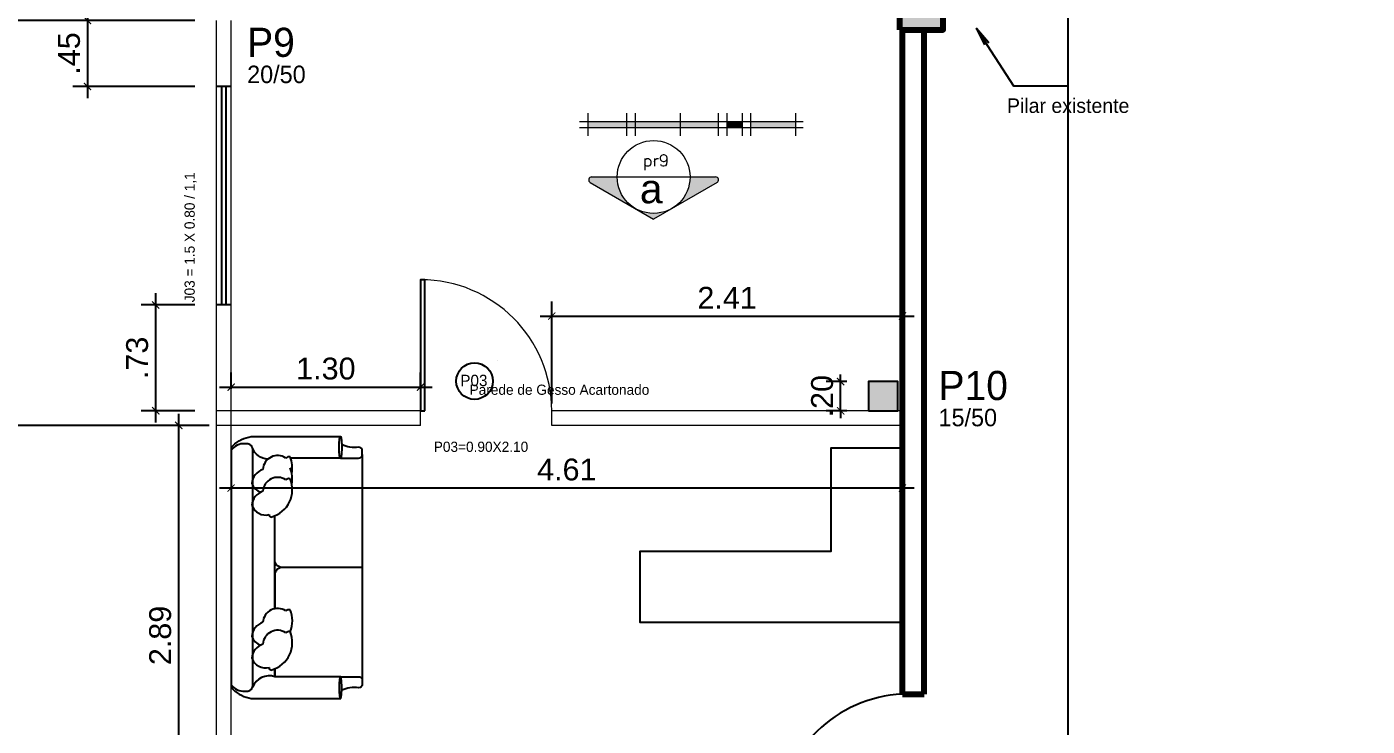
# Model space of a CAD drawing. Header units: metres. Extents: x -15851 to -15710, y 6781 to 6850.
# Drawn here: x -15821.76 to -15812.56, y 6822.64 to 6827.44 of the extents above; entities that cross this region are included whole.
import ezdxf
from ezdxf.enums import TextEntityAlignment as Align

# ---------------------------------------------------------------- set-up
doc = ezdxf.new("R2010")
doc.units = ezdxf.units.M
for name, color, linetype in [('1', 1, 'Continuous'), ('3', 3, 'Continuous'), ('Aguas Pluviais', 160, 'Continuous'), ('ARCO', 1, 'Continuous'), ('ESQUADRIAS', 2, 'Continuous'), ('Mobiliario', 221, 'Continuous'), ('pilares', 253, 'Continuous')]:
    doc.layers.add(name, color=color, linetype=linetype)
for name, color, linetype, lineweight in [('cota', 18, 'Continuous', 9), ('linha', 1, 'Continuous', 9), ('linha2', 2, 'Continuous', 20), ('Lógica', 252, 'Continuous', 9), ('parede', 8, 'Continuous', 80), ('Parede de Gesso', 160, 'Continuous', 9)]:
    doc.layers.add(name, color=color, linetype=linetype, lineweight=lineweight)
doc.styles.add('arial', font='arial.ttf')
doc.styles.add('romans', font='romans.shx')
doc.dimstyles.new('1-50', dxfattribs={"dimtxt": 0.15, "dimasz": 0.05, "dimexe": 0.1, "dimexo": 0.15, "dimgap": 0.05, "dimtad": 1, "dimzin": 4, "dimdsep": 46, "dimtxsty": 'arial', "dimblk": 'ARCHTICK', "dimcen": 0, "dimdle": 0.08, "dimclrd": 256, "dimclre": 256, "dimclrt": 256, "dimadec": 1, "dimazin": 0, "dimtfac": 1, "dimtix": 1, "dimtmove": 0, "dimatfit": 0, "dimldrblk": 'ARCHTICK', "dimfxl": 1, "dimtolj": 1, "dimarcsym": 0})

# ---------------------------------------------------------------- blocks, each defined once
blk = doc.blocks.new('_ArchTick')
at = {"color": 0, "linetype": 'ByBlock', "const_width": 0.15}
blk.add_lwpolyline([(-0.5, -0.5), (0.5, 0.5)], dxfattribs=at)
blk = doc.blocks.new('*D677')
at = {"layer": 'cota', "lineweight": -2, "transparency": 16777216}
for p, q in [((-15821.3392, 6827.5623), (-15821.3392, 6826.9488)), ((-15820.6037, 6827.4823), (-15821.4392, 6827.4823)), ((-15820.6037, 6827.0288), (-15821.4392, 6827.0288))]:
    blk.add_line(p, q, dxfattribs=at)
at = {"layer": 'Defpoints', "color": 0, "transparency": 16777216}
for p in [(-15820.4537, 6827.4823), (-15821.3392, 6827.0288), (-15820.4537, 6827.0288)]:
    blk.add_point(p, dxfattribs=at)
at = {"layer": 'cota', "lineweight": -2, "transparency": 16777216, "xscale": 0.05, "yscale": 0.05, "zscale": 0.05}
for p, rotation in [((-15821.3392, 6827.4823), 90), ((-15821.3392, 6827.0288), 270)]:
    blk.add_blockref('_ArchTick', p, dxfattribs=dict(at, rotation=rotation))
at = {"layer": 'cota', "transparency": 16777216, "insert": (-15821.4654, 6827.2556), "char_height": 0.15, "attachment_point": 5, "rotation": 90, "style": 'arial'}
blk.add_mtext('\\A1;.45', dxfattribs=at)
blk = doc.blocks.new('*D648')
at = {"layer": 'cota', "lineweight": -2, "transparency": 16777216}
for p, q in [((-15820.3537, 6824.9523), (-15820.3537, 6825.0646)), ((-15819.0537, 6824.9523), (-15819.0537, 6825.0646)), ((-15820.4337, 6824.9646), (-15818.9737, 6824.9646))]:
    blk.add_line(p, q, dxfattribs=at)
at = {"layer": 'Defpoints', "color": 0, "transparency": 16777216}
for p in [(-15819.0537, 6824.9646), (-15820.3537, 6824.8023), (-15819.0537, 6824.8023)]:
    blk.add_point(p, dxfattribs=at)
at = {"layer": 'cota', "lineweight": -2, "transparency": 16777216, "xscale": 0.05, "yscale": 0.05, "zscale": 0.05, "rotation": 180}
blk.add_blockref('_ArchTick', (-15820.3537, 6824.9646), dxfattribs=at)
at = {"layer": 'cota', "lineweight": -2, "transparency": 16777216, "xscale": 0.05, "yscale": 0.05, "zscale": 0.05}
blk.add_blockref('_ArchTick', (-15819.0537, 6824.9646), dxfattribs=at)
at = {"layer": 'cota', "transparency": 16777216, "insert": (-15819.7037, 6825.0912), "char_height": 0.15, "attachment_point": 5, "style": 'arial'}
blk.add_mtext('\\A1;1.30', dxfattribs=at)
blk = doc.blocks.new('*D650')
at = {"layer": 'cota', "lineweight": -2, "transparency": 16777216}
for p, q in [((-15816.1299, 6825.0023), (-15816.2716, 6825.0023)), ((-15816.1716, 6825.0023), (-15816.1716, 6825.0523)), ((-15816.1716, 6824.8023), (-15816.1716, 6825.0023)), ((-15816.1299, 6824.8023), (-15816.2716, 6824.8023)), ((-15816.1716, 6824.8023), (-15816.1716, 6824.7523))]:
    blk.add_line(p, q, dxfattribs=at)
at = {"layer": 'Defpoints', "color": 0, "transparency": 16777216}
for p in [(-15816.1716, 6825.0023), (-15815.9799, 6825.0023), (-15815.9799, 6824.8023)]:
    blk.add_point(p, dxfattribs=at)
at = {"layer": 'cota', "lineweight": -2, "transparency": 16777216, "xscale": 0.05, "yscale": 0.05, "zscale": 0.05}
for p, rotation in [((-15816.1716, 6825.0023), 270), ((-15816.1716, 6824.8023), 90)]:
    blk.add_blockref('_ArchTick', p, dxfattribs=dict(at, rotation=rotation))
at = {"layer": 'cota', "transparency": 16777216, "insert": (-15816.2982, 6824.9023), "char_height": 0.15, "attachment_point": 5, "rotation": 90, "style": 'arial'}
blk.add_mtext('\\A1;.20', dxfattribs=at)
blk = doc.blocks.new('*D651')
at = {"layer": 'cota', "lineweight": -2, "transparency": 16777216}
for p, q in [((-15820.3537, 6824.5523), (-15820.3537, 6824.1715)), ((-15815.7473, 6824.5523), (-15815.7473, 6824.1715)), ((-15815.6673, 6824.2715), (-15820.4337, 6824.2715))]:
    blk.add_line(p, q, dxfattribs=at)
at = {"layer": 'Defpoints', "color": 0, "transparency": 16777216}
for p in [(-15820.3537, 6824.7023), (-15815.7473, 6824.7023), (-15820.3537, 6824.2715)]:
    blk.add_point(p, dxfattribs=at)
at = {"layer": 'cota', "lineweight": -2, "transparency": 16777216, "xscale": 0.05, "yscale": 0.05, "zscale": 0.05, "rotation": 180}
blk.add_blockref('_ArchTick', (-15820.3537, 6824.2715), dxfattribs=at)
at = {"layer": 'cota', "lineweight": -2, "transparency": 16777216, "xscale": 0.05, "yscale": 0.05, "zscale": 0.05}
blk.add_blockref('_ArchTick', (-15815.7473, 6824.2715), dxfattribs=at)
at = {"layer": 'cota', "transparency": 16777216, "insert": (-15818.0505, 6824.3981), "char_height": 0.15, "attachment_point": 5, "style": 'arial'}
blk.add_mtext('\\A1;4.61', dxfattribs=at)
blk = doc.blocks.new('*D652')
at = {"layer": 'cota', "lineweight": -2, "transparency": 16777216}
for p, q in [((-15818.1537, 6824.8523), (-15818.1537, 6825.5528)), ((-15815.7473, 6824.8523), (-15815.7473, 6825.5528)), ((-15818.2337, 6825.4528), (-15815.6673, 6825.4528))]:
    blk.add_line(p, q, dxfattribs=at)
at = {"layer": 'Defpoints', "color": 0, "transparency": 16777216}
for p in [(-15815.7473, 6825.4528), (-15818.1537, 6824.7023), (-15815.7473, 6824.7023)]:
    blk.add_point(p, dxfattribs=at)
at = {"layer": 'cota', "lineweight": -2, "transparency": 16777216, "xscale": 0.05, "yscale": 0.05, "zscale": 0.05, "rotation": 180}
blk.add_blockref('_ArchTick', (-15818.1537, 6825.4528), dxfattribs=at)
at = {"layer": 'cota', "lineweight": -2, "transparency": 16777216, "xscale": 0.05, "yscale": 0.05, "zscale": 0.05}
blk.add_blockref('_ArchTick', (-15815.7473, 6825.4528), dxfattribs=at)
at = {"layer": 'cota', "transparency": 16777216, "insert": (-15816.9505, 6825.5781), "char_height": 0.15, "attachment_point": 5, "style": 'arial'}
blk.add_mtext('\\A1;2.41', dxfattribs=at)
blk = doc.blocks.new('*D653')
at = {"layer": 'cota', "lineweight": -2, "transparency": 16777216}
for p, q in [((-15820.5037, 6824.7023), (-15820.8134, 6824.7023)), ((-15820.7134, 6821.7373), (-15820.7134, 6824.7823)), ((-15820.5037, 6821.8173), (-15820.8134, 6821.8173))]:
    blk.add_line(p, q, dxfattribs=at)
at = {"layer": 'Defpoints', "color": 0, "transparency": 16777216}
for p in [(-15820.7134, 6824.7023), (-15820.3537, 6824.7023), (-15820.3537, 6821.8173)]:
    blk.add_point(p, dxfattribs=at)
at = {"layer": 'cota', "lineweight": -2, "transparency": 16777216, "xscale": 0.05, "yscale": 0.05, "zscale": 0.05}
for p, rotation in [((-15820.7134, 6824.7023), 90), ((-15820.7134, 6821.8173), 270)]:
    blk.add_blockref('_ArchTick', p, dxfattribs=dict(at, rotation=rotation))
at = {"layer": 'cota', "transparency": 16777216, "insert": (-15820.8399, 6823.2598), "char_height": 0.15, "attachment_point": 5, "rotation": 90, "style": 'arial'}
blk.add_mtext('\\A1;2.89', dxfattribs=at)
blk = doc.blocks.new('*D656')
at = {"layer": 'cota', "lineweight": -2, "transparency": 16777216}
for p, q in [((-15822.0404, 6824.6223), (-15822.0404, 6827.5623)), ((-15820.6037, 6827.4823), (-15822.1404, 6827.4823)), ((-15820.6037, 6824.7023), (-15822.1404, 6824.7023))]:
    blk.add_line(p, q, dxfattribs=at)
at = {"layer": 'Defpoints', "color": 0, "transparency": 16777216}
for p in [(-15822.0404, 6827.4823), (-15820.4537, 6827.4823), (-15820.4537, 6824.7023)]:
    blk.add_point(p, dxfattribs=at)
at = {"layer": 'cota', "lineweight": -2, "transparency": 16777216, "xscale": 0.05, "yscale": 0.05, "zscale": 0.05}
for p, rotation in [((-15822.0404, 6827.4823), 90), ((-15822.0404, 6824.7023), 270)]:
    blk.add_blockref('_ArchTick', p, dxfattribs=dict(at, rotation=rotation))
at = {"layer": 'cota', "transparency": 16777216, "insert": (-15822.167, 6826.0923), "char_height": 0.15, "attachment_point": 5, "rotation": 90, "style": 'arial'}
blk.add_mtext('\\A1;2.78', dxfattribs=at)
blk = doc.blocks.new('*D659')
at = {"layer": 'cota', "lineweight": -2, "transparency": 16777216}
for p, q in [((-15820.6037, 6825.5288), (-15820.9714, 6825.5288)), ((-15820.8714, 6824.7223), (-15820.8714, 6825.6088)), ((-15820.6037, 6824.8023), (-15820.9714, 6824.8023))]:
    blk.add_line(p, q, dxfattribs=at)
at = {"layer": 'Defpoints', "color": 0, "transparency": 16777216}
for p in [(-15820.8714, 6825.5288), (-15820.4537, 6825.5288), (-15820.4537, 6824.8023)]:
    blk.add_point(p, dxfattribs=at)
at = {"layer": 'cota', "lineweight": -2, "transparency": 16777216, "xscale": 0.05, "yscale": 0.05, "zscale": 0.05}
for p, rotation in [((-15820.8714, 6825.5288), 90), ((-15820.8714, 6824.8023), 270)]:
    blk.add_blockref('_ArchTick', p, dxfattribs=dict(at, rotation=rotation))
at = {"layer": 'cota', "transparency": 16777216, "insert": (-15820.9981, 6825.1656), "char_height": 0.15, "attachment_point": 5, "rotation": 90, "style": 'arial'}
blk.add_mtext('\\A1;.73', dxfattribs=at)
blk = doc.blocks.new('*D690')
at = {"layer": 'cota', "lineweight": -2, "transparency": 16777216}
for p, q in [((-15814.6107, 6821.7373), (-15814.6107, 6833.9773)), ((-15815.4673, 6833.8973), (-15814.5107, 6833.8973)), ((-15815.4473, 6821.8173), (-15814.5107, 6821.8173))]:
    blk.add_line(p, q, dxfattribs=at)
at = {"layer": 'Defpoints', "color": 0, "transparency": 16777216}
for p in [(-15815.6173, 6833.8973), (-15814.6107, 6833.8973), (-15815.5973, 6821.8173)]:
    blk.add_point(p, dxfattribs=at)
at = {"layer": 'cota', "lineweight": -2, "transparency": 16777216, "xscale": 0.05, "yscale": 0.05, "zscale": 0.05}
for p, rotation in [((-15814.6107, 6833.8973), 90), ((-15814.6107, 6821.8173), 270)]:
    blk.add_blockref('_ArchTick', p, dxfattribs=dict(at, rotation=rotation))
at = {"layer": 'cota', "transparency": 16777216, "insert": (-15814.7373, 6827.8573), "char_height": 0.15, "attachment_point": 5, "rotation": 90, "style": 'arial'}
blk.add_mtext('\\A1;12.08', dxfattribs=at)

msp = doc.modelspace()

# ---------------------------------------------------------------- hatches: boundary and pattern name
at = {"layer": 'linha'}
h = msp.add_hatch(color=256, dxfattribs=at)
h.paths.add_polyline_path([(-15817.0098, 6826.7485), (-15817.9036, 6826.7485), (-15817.9036, 6826.7878), (-15817.0098, 6826.7878)])
h.paths.add_polyline_path([(-15816.4779, 6826.7485), (-15816.7868, 6826.7485), (-15816.7868, 6826.7878), (-15816.4779, 6826.7878)])
msp.add_hatch(color=256, dxfattribs=at).paths.add_polyline_path([(-15816.8459, 6826.7485), (-15816.9507, 6826.7485), (-15816.9507, 6826.7878), (-15816.8459, 6826.7878)])
h = msp.add_hatch(color=256, dxfattribs=at)
h.paths.add_polyline_path([(-15817.8901, 6826.3703, -0.767327), (-15817.8801, 6826.4076), (-15817.7047, 6826.4076, 0.267949), (-15817.5797, 6826.1911)])
h.paths.add_polyline_path([(-15817.3297, 6826.1911), (-15817.4547, 6826.1189), (-15817.5797, 6826.1911, 0.131652), (-15817.4547, 6826.1576, 0.131652)])
h.paths.add_polyline_path([(-15817.0294, 6826.4076, -0.767327), (-15817.0194, 6826.3703), (-15817.3297, 6826.1911, 0.267949), (-15817.2047, 6826.4076)])
at = {"layer": 'pilares'}
h = msp.add_hatch(color=256, dxfattribs=at)
h.paths.add_polyline_path([(-15796.4973, 6818.7673), (-15796.7973, 6818.7673), (-15796.7973, 6818.5673), (-15796.4973, 6818.5673)])
h.paths.add_polyline_path([(-15801.1273, 6818.7673), (-15801.4273, 6818.7673), (-15801.4273, 6818.5673), (-15801.1273, 6818.5673)])
h.paths.add_polyline_path([(-15803.8173, 6818.7673), (-15804.1173, 6818.7673), (-15804.1173, 6818.5673), (-15803.8173, 6818.5673)])
h.paths.add_polyline_path([(-15805.9073, 6821.8173), (-15806.2073, 6821.8173), (-15806.2073, 6821.3173), (-15805.9073, 6821.3173)])
h.paths.add_polyline_path([(-15810.6873, 6821.8173), (-15810.9873, 6821.8173), (-15810.9873, 6821.3173), (-15810.6873, 6821.3173)])
h.paths.add_polyline_path([(-15815.4673, 6821.8173), (-15815.7673, 6821.8173), (-15815.7673, 6821.3173), (-15815.4673, 6821.3173)])
h.paths.add_polyline_path([(-15815.4673, 6827.9173), (-15815.7673, 6827.9173), (-15815.7673, 6827.4173), (-15815.4673, 6827.4173)])
h.paths.add_polyline_path([(-15810.6873, 6827.9173), (-15810.9873, 6827.9173), (-15810.9873, 6827.4173), (-15810.6873, 6827.4173)])
h.paths.add_polyline_path([(-15805.9073, 6827.9173), (-15806.2073, 6827.9173), (-15806.2073, 6827.4173), (-15805.9073, 6827.4173)])
h.paths.add_polyline_path([(-15801.1273, 6827.9173), (-15801.4273, 6827.9173), (-15801.4273, 6827.4173), (-15801.1273, 6827.4173)])
h.paths.add_polyline_path([(-15796.3473, 6827.9173), (-15796.6473, 6827.9173), (-15796.6473, 6827.4173), (-15796.3473, 6827.4173)])
h.paths.add_polyline_path([(-15796.3473, 6821.8173), (-15796.6473, 6821.8173), (-15796.6473, 6821.3173), (-15796.3473, 6821.3173)])
h.paths.add_polyline_path([(-15791.5673, 6821.8173), (-15791.8673, 6821.8173), (-15791.8673, 6821.3173), (-15791.5673, 6821.3173)])
h.paths.add_polyline_path([(-15791.5673, 6827.9173), (-15791.8673, 6827.9173), (-15791.8673, 6827.4173), (-15791.5673, 6827.4173)])
h.paths.add_polyline_path([(-15791.5673, 6834.1473), (-15791.8673, 6834.1473), (-15791.8673, 6833.6473), (-15791.5673, 6833.6473)])
h.paths.add_polyline_path([(-15796.3473, 6834.1473), (-15796.6473, 6834.1473), (-15796.6473, 6833.6473), (-15796.3473, 6833.6473)])
h.paths.add_polyline_path([(-15798.6773, 6832.1673), (-15798.9773, 6832.1673), (-15798.9773, 6831.9673), (-15798.6773, 6831.9673)])
h.paths.add_polyline_path([(-15801.2423, 6834.1473), (-15801.5423, 6834.1473), (-15801.5423, 6833.6473), (-15801.2423, 6833.6473)])
h.paths.add_polyline_path([(-15805.7123, 6834.1473), (-15806.0123, 6834.1473), (-15806.0123, 6833.6473), (-15805.7123, 6833.6473)])
h.paths.add_polyline_path([(-15803.5173, 6832.1673), (-15803.8173, 6832.1673), (-15803.8173, 6831.9673), (-15803.5173, 6831.9673)])
h.paths.add_polyline_path([(-15808.3573, 6832.1673), (-15808.6573, 6832.1673), (-15808.6573, 6831.9673), (-15808.3573, 6831.9673)])
h.paths.add_polyline_path([(-15810.6873, 6834.1473), (-15810.9873, 6834.1473), (-15810.9873, 6833.6473), (-15810.6873, 6833.6473)])
h.paths.add_polyline_path([(-15815.4673, 6834.1473), (-15815.7673, 6834.1473), (-15815.7673, 6833.6473), (-15815.4673, 6833.6473)])
h.paths.add_polyline_path([(-15810.3373, 6837.5973), (-15810.7373, 6837.5973), (-15810.7373, 6837.3973), (-15810.3373, 6837.3973)])
h.paths.add_polyline_path([(-15805.8573, 6837.5973), (-15806.2573, 6837.5973), (-15806.2573, 6837.3973), (-15805.8573, 6837.3973)])
h.paths.add_polyline_path([(-15801.0773, 6837.5973), (-15801.4773, 6837.5973), (-15801.4773, 6837.3973), (-15801.0773, 6837.3973)])
h.paths.add_polyline_path([(-15796.6073, 6837.5973), (-15797.0073, 6837.5973), (-15797.0073, 6837.3973), (-15796.6073, 6837.3973)])
h = msp.add_hatch(color=256, dxfattribs=at)
h.dxf.hatch_style = 1
h.paths.add_polyline_path([(-15815.9799, 6825.0023), (-15815.9799, 6824.8023), (-15815.7799, 6824.8023), (-15815.7799, 6825.0023)])

# ---------------------------------------------------------------- linework, layer by layer
at = {"layer": '1', "linetype": 'Continuous'}
msp.add_line((-15815.7673, 6824.4219), (-15815.7673, 6824.4219), dxfattribs=at)
for points in [[(-15814.609, 6827.0313), (-15814.9822, 6827.0313), (-15815.2384, 6827.4269), (-15815.1574, 6827.3318), (-15815.2384, 6827.4269), (-15815.1847, 6827.314)], [(-15820.4187, 6827.0288), (-15820.4187, 6825.5288)], [(-15820.3887, 6825.5288), (-15820.3887, 6827.0288)]]:
    msp.add_lwpolyline(points, dxfattribs=at)
at = {"layer": '1', "color": 242, "true_color": 0xcd2027}
for points in [[(-15820.3537, 6827.0288), (-15820.4537, 6827.0288)], [(-15820.3537, 6825.5288), (-15820.4537, 6825.5288)]]:
    msp.add_lwpolyline(points, dxfattribs=at)
at = {"layer": '1', "linetype": 'Continuous'}
msp.add_circle((-15818.6835, 6825.0058), 0.1254, dxfattribs=at)
at = {"layer": 'ARCO'}
msp.add_arc((-15815.6988, 6821.9465), 0.9121, 93.04763, 174.91841, dxfattribs=at)
at = {"layer": 'ESQUADRIAS'}
msp.add_lwpolyline([(-15819.0237, 6824.8023), (-15819.0237, 6825.7023), (-15819.0537, 6825.7023), (-15819.0537, 6824.8023), (-15819.0237, 6824.8023)], dxfattribs=at)
at = {"layer": 'linha'}
for p, q in [((-15817.9036, 6826.6893), (-15817.9036, 6826.8469)), ((-15817.6392, 6826.6893), (-15817.6392, 6826.8469)), ((-15817.6392, 6826.6893), (-15817.6392, 6826.8469)), ((-15817.5801, 6826.6893), (-15817.5801, 6826.8469)), ((-15817.2712, 6826.6893), (-15817.2712, 6826.8469)), ((-15817.0098, 6826.6893), (-15817.0098, 6826.8469)), ((-15816.9507, 6826.6893), (-15816.9507, 6826.8469)), ((-15816.8459, 6826.6893), (-15816.8459, 6826.8469)), ((-15816.8459, 6826.6893), (-15816.8459, 6826.8469)), ((-15816.7868, 6826.6893), (-15816.7868, 6826.8469)), ((-15816.4779, 6826.6893), (-15816.4779, 6826.8469)), ((-15817.9627, 6826.7878), (-15816.4279, 6826.7878)), ((-15817.9627, 6826.7485), (-15816.4279, 6826.7485)), ((-15817.8901, 6826.3703), (-15817.4547, 6826.1189)), ((-15817.0194, 6826.3703), (-15817.4547, 6826.1189))]:
    msp.add_line(p, q, dxfattribs=at)
for centre, start, end in [((-15817.8801, 6826.3876), 90, 240), ((-15817.0294, 6826.3876), 300, 90)]:
    msp.add_arc(centre, 0.02, start, end, dxfattribs=at)
at = {"layer": 'linha2'}
msp.add_line((-15817.8801, 6826.4076), (-15817.0294, 6826.4076), dxfattribs=at)
msp.add_circle((-15817.4547, 6826.4076), 0.25, dxfattribs=at)
at = {"layer": 'Lógica', "color": 242, "true_color": 0xcd2027}
msp.add_arc((-15819.0537, 6824.8023), 0.9, 360, 90, dxfattribs=at)
at = {"layer": 'Mobiliario'}
for points in [[(-15820.3406, 6824.5632, -0.160267), (-15820.2151, 6824.6251, -0.05745), (-15820.2037, 6824.6264), (-15819.6037, 6824.6264)], [(-15820.3398, 6824.564, 0.205018), (-15820.3537, 6824.5314), (-15820.3537, 6822.9214, 0.205018), (-15820.3398, 6822.8889)], [(-15820.1016, 6824.47, -0.319532), (-15820.207, 6824.5482)], [(-15819.6037, 6824.4764), (-15819.4787, 6824.4764, 0.414214), (-15819.4537, 6824.5014), (-15819.4537, 6824.5272, 0.414214), (-15819.4787, 6824.5522, -0.14886), (-15819.595, 6824.5699)], [(-15819.4537, 6824.5014), (-15819.4537, 6824.5272, 0.414214), (-15819.4787, 6824.5522, -0.14886), (-15819.595, 6824.5699)], [(-15819.6037, 6824.4764), (-15819.9453, 6824.4764, -0.264046)], [(-15819.5037, 6823.7264), (-15820.0037, 6823.7264, -0.414214), (-15820.0537, 6823.7764), (-15820.0537, 6824.0095, -0.462397)], [(-15819.4537, 6823.7264), (-15820.0037, 6823.7264, 0.414214), (-15820.0537, 6823.6764), (-15820.0537, 6823.4434, 0.462397)], [(-15819.6037, 6822.9764), (-15820.0537, 6822.9764, 0.393984), (-15820.207, 6822.9046)], [(-15820.0537, 6823.0312), (-15820.0537, 6822.9764, 0.414214)], [(-15819.6037, 6822.9764), (-15819.4787, 6822.9764, -0.414214), (-15819.4537, 6822.9514), (-15819.4537, 6822.9257, -0.414214), (-15819.4787, 6822.9007, 0.14886), (-15819.595, 6822.8829)], [(-15820.3406, 6822.8896, 0.160267), (-15820.2151, 6822.8277, 0.05745), (-15820.2037, 6822.8264), (-15819.6037, 6822.8264)], [(-15819.4537, 6822.9514), (-15819.4537, 6822.9257, -0.414214), (-15819.4787, 6822.9007, 0.14886), (-15819.595, 6822.8829)]]:
    msp.add_lwpolyline(points, format="xyb", dxfattribs=at)
at = {"layer": 'Mobiliario', "color": 4}
msp.add_lwpolyline([(-15820.2587, 6822.8764), (-15820.2487, 6822.8764, 0.414214), (-15820.2037, 6822.9214), (-15820.2037, 6824.5314, 0.414214), (-15820.2487, 6824.5764), (-15820.2587, 6824.5764, 0.250767), (-15820.3537, 6824.5314), (-15820.3537, 6822.9214, 0.250767)], format="xyb", close=True, dxfattribs=at)
at = {"layer": 'Mobiliario'}
for points in [[(-15815.7473, 6824.5489), (-15815.7473, 6823.3489), (-15817.5473, 6823.3489), (-15817.5473, 6823.8389), (-15816.2373, 6823.8389), (-15816.2373, 6824.5489), (-15815.7473, 6824.5489)], [(-15819.4537, 6824.5014), (-15819.4537, 6822.9514)], [(-15820.0537, 6823.4434), (-15820.0537, 6824.0812)], [(-15820.0537, 6822.9764), (-15820.0537, 6823.0312)]]:
    msp.add_lwpolyline(points, dxfattribs=at)
at = {"layer": 'Mobiliario', "color": 4, "linetype": 'Continuous'}
for points in [[(-15819.6037, 6824.4764, 0), (-15819.6042, 6824.4765, 0), (-15819.6046, 6824.4768, 0), (-15819.605, 6824.4772, 0), (-15819.6054, 6824.4777, 0), (-15819.6058, 6824.4784, 0), (-15819.6062, 6824.4793, 0), (-15819.6066, 6824.4804, 0), (-15819.607, 6824.4816, 0), (-15819.6074, 6824.4829, 0), (-15819.6078, 6824.4844, 0), (-15819.6082, 6824.486, 0), (-15819.6085, 6824.4878, 0), (-15819.6089, 6824.4897, 0), (-15819.6092, 6824.4918, 0), (-15819.6096, 6824.494, 0), (-15819.6099, 6824.4963, 0), (-15819.6102, 6824.4987, 0), (-15819.6105, 6824.5012, 0), (-15819.6107, 6824.5039, 0), (-15819.611, 6824.5066, 0), (-15819.6112, 6824.5095, 0), (-15819.6115, 6824.5124, 0), (-15819.6117, 6824.5154, 0), (-15819.6119, 6824.5185, 0), (-15819.612, 6824.5217, 0), (-15819.6122, 6824.525, 0), (-15819.6123, 6824.5283, 0), (-15819.6125, 6824.5316, 0), (-15819.6126, 6824.535, 0), (-15819.6126, 6824.5384, 0), (-15819.6127, 6824.5419, 0), (-15819.6128, 6824.5453, 0), (-15819.6128, 6824.5488, 0), (-15819.6128, 6824.5523, 0), (-15819.6128, 6824.5558, 0), (-15819.6127, 6824.5593, 0), (-15819.6127, 6824.5627, 0), (-15819.6126, 6824.5662, 0), (-15819.6125, 6824.5696, 0), (-15819.6124, 6824.5729, 0), (-15819.6123, 6824.5763, 0), (-15819.6121, 6824.5795, 0), (-15819.612, 6824.5827, 0), (-15819.6118, 6824.5859, 0), (-15819.6116, 6824.5889, 0), (-15819.6114, 6824.5919, 0), (-15819.6111, 6824.5948, 0), (-15819.6109, 6824.5976, 0), (-15819.6106, 6824.6003, 0), (-15819.6103, 6824.6029, 0), (-15819.61, 6824.6054, 0), (-15819.6097, 6824.6077, 0), (-15819.6094, 6824.61, 0), (-15819.6091, 6824.6121, 0), (-15819.6087, 6824.6141, 0), (-15819.6084, 6824.6159, 0), (-15819.608, 6824.6176, 0), (-15819.6076, 6824.6192, 0), (-15819.6072, 6824.6206, 0), (-15819.6068, 6824.6219, 0), (-15819.6064, 6824.623, 0), (-15819.606, 6824.624, 0), (-15819.6056, 6824.6248, 0), (-15819.6052, 6824.6254, 0), (-15819.6048, 6824.6259, 0), (-15819.6044, 6824.6262, 0), (-15819.604, 6824.6264, 0), (-15819.6035, 6824.6264, 0), (-15819.6031, 6824.6262, 0), (-15819.6027, 6824.6259, 0), (-15819.6023, 6824.6254, 0), (-15819.6019, 6824.6248, 0), (-15819.6015, 6824.624, 0), (-15819.601, 6824.623, 0), (-15819.6006, 6824.6219, 0), (-15819.6003, 6824.6206, 0), (-15819.5999, 6824.6192, 0), (-15819.5995, 6824.6176, 0), (-15819.5991, 6824.6159, 0), (-15819.5988, 6824.6141, 0), (-15819.5984, 6824.6121, 0), (-15819.5981, 6824.61, 0), (-15819.5978, 6824.6077, 0), (-15819.5975, 6824.6054, 0), (-15819.5972, 6824.6029, 0), (-15819.5969, 6824.6003, 0), (-15819.5966, 6824.5976, 0), (-15819.5964, 6824.5948, 0), (-15819.5961, 6824.5919, 0), (-15819.5959, 6824.5889, 0), (-15819.5957, 6824.5859, 0), (-15819.5955, 6824.5827, 0), (-15819.5954, 6824.5795, 0), (-15819.5952, 6824.5763, 0), (-15819.5951, 6824.5729, 0), (-15819.595, 6824.5696, 0), (-15819.5949, 6824.5662, 0), (-15819.5948, 6824.5627, 0), (-15819.5947, 6824.5593, 0), (-15819.5947, 6824.5558, 0), (-15819.5947, 6824.5523, 0), (-15819.5947, 6824.5488, 0), (-15819.5947, 6824.5453, 0), (-15819.5948, 6824.5419, 0), (-15819.5948, 6824.5384, 0), (-15819.5949, 6824.535, 0), (-15819.595, 6824.5316, 0), (-15819.5951, 6824.5283, 0), (-15819.5953, 6824.525, 0), (-15819.5954, 6824.5217, 0), (-15819.5956, 6824.5185, 0), (-15819.5958, 6824.5154, 0), (-15819.596, 6824.5124, 0), (-15819.5962, 6824.5095, 0), (-15819.5965, 6824.5066, 0), (-15819.5967, 6824.5039, 0), (-15819.597, 6824.5012, 0), (-15819.5973, 6824.4987, 0), (-15819.5976, 6824.4963, 0), (-15819.5979, 6824.494, 0), (-15819.5983, 6824.4918, 0), (-15819.5986, 6824.4897, 0), (-15819.5989, 6824.4878, 0), (-15819.5993, 6824.486, 0), (-15819.5997, 6824.4844, 0), (-15819.6001, 6824.4829, 0), (-15819.6005, 6824.4816, 0), (-15819.6008, 6824.4804, 0), (-15819.6012, 6824.4793, 0), (-15819.6017, 6824.4784, 0), (-15819.6021, 6824.4777, 0), (-15819.6025, 6824.4772, 0), (-15819.6029, 6824.4768, 0), (-15819.6033, 6824.4765, 0), (-15819.6037, 6824.4764, 0)], [(-15819.6037, 6822.9764, 0), (-15819.6042, 6822.9763, 0), (-15819.6046, 6822.9761, 0), (-15819.605, 6822.9757, 0), (-15819.6054, 6822.9751, 0), (-15819.6058, 6822.9744, 0), (-15819.6062, 6822.9735, 0), (-15819.6066, 6822.9725, 0), (-15819.607, 6822.9713, 0), (-15819.6074, 6822.9699, 0), (-15819.6078, 6822.9684, 0), (-15819.6082, 6822.9668, 0), (-15819.6085, 6822.965, 0), (-15819.6089, 6822.9631, 0), (-15819.6092, 6822.9611, 0), (-15819.6096, 6822.9589, 0), (-15819.6099, 6822.9566, 0), (-15819.6102, 6822.9542, 0), (-15819.6105, 6822.9516, 0), (-15819.6107, 6822.949, 0), (-15819.611, 6822.9462, 0), (-15819.6112, 6822.9434, 0), (-15819.6115, 6822.9404, 0), (-15819.6117, 6822.9374, 0), (-15819.6119, 6822.9343, 0), (-15819.612, 6822.9311, 0), (-15819.6122, 6822.9279, 0), (-15819.6123, 6822.9246, 0), (-15819.6125, 6822.9213, 0), (-15819.6126, 6822.9179, 0), (-15819.6126, 6822.9145, 0), (-15819.6127, 6822.911, 0), (-15819.6128, 6822.9075, 0), (-15819.6128, 6822.904, 0), (-15819.6128, 6822.9006, 0), (-15819.6128, 6822.8971, 0), (-15819.6127, 6822.8936, 0), (-15819.6127, 6822.8901, 0), (-15819.6126, 6822.8867, 0), (-15819.6125, 6822.8833, 0), (-15819.6124, 6822.8799, 0), (-15819.6123, 6822.8766, 0), (-15819.6121, 6822.8733, 0), (-15819.612, 6822.8701, 0), (-15819.6118, 6822.867, 0), (-15819.6116, 6822.8639, 0), (-15819.6114, 6822.8609, 0), (-15819.6111, 6822.8581, 0), (-15819.6109, 6822.8553, 0), (-15819.6106, 6822.8526, 0), (-15819.6103, 6822.85, 0), (-15819.61, 6822.8475, 0), (-15819.6097, 6822.8451, 0), (-15819.6094, 6822.8429, 0), (-15819.6091, 6822.8408, 0), (-15819.6087, 6822.8388, 0), (-15819.6084, 6822.8369, 0), (-15819.608, 6822.8352, 0), (-15819.6076, 6822.8336, 0), (-15819.6072, 6822.8322, 0), (-15819.6068, 6822.831, 0), (-15819.6064, 6822.8298, 0), (-15819.606, 6822.8289, 0), (-15819.6056, 6822.8281, 0), (-15819.6052, 6822.8274, 0), (-15819.6048, 6822.8269, 0), (-15819.6044, 6822.8266, 0), (-15819.604, 6822.8264, 0), (-15819.6035, 6822.8264, 0), (-15819.6031, 6822.8266, 0), (-15819.6027, 6822.8269, 0), (-15819.6023, 6822.8274, 0), (-15819.6019, 6822.8281, 0), (-15819.6015, 6822.8289, 0), (-15819.601, 6822.8298, 0), (-15819.6006, 6822.831, 0), (-15819.6003, 6822.8322, 0), (-15819.5999, 6822.8336, 0), (-15819.5995, 6822.8352, 0), (-15819.5991, 6822.8369, 0), (-15819.5988, 6822.8388, 0), (-15819.5984, 6822.8408, 0), (-15819.5981, 6822.8429, 0), (-15819.5978, 6822.8451, 0), (-15819.5975, 6822.8475, 0), (-15819.5972, 6822.85, 0), (-15819.5969, 6822.8526, 0), (-15819.5966, 6822.8553, 0), (-15819.5964, 6822.8581, 0), (-15819.5961, 6822.8609, 0), (-15819.5959, 6822.8639, 0), (-15819.5957, 6822.867, 0), (-15819.5955, 6822.8701, 0), (-15819.5954, 6822.8733, 0), (-15819.5952, 6822.8766, 0), (-15819.5951, 6822.8799, 0), (-15819.595, 6822.8833, 0), (-15819.5949, 6822.8867, 0), (-15819.5948, 6822.8901, 0), (-15819.5947, 6822.8936, 0), (-15819.5947, 6822.8971, 0), (-15819.5947, 6822.9006, 0), (-15819.5947, 6822.904, 0), (-15819.5947, 6822.9075, 0), (-15819.5948, 6822.911, 0), (-15819.5948, 6822.9145, 0), (-15819.5949, 6822.9179, 0), (-15819.595, 6822.9213, 0), (-15819.5951, 6822.9246, 0), (-15819.5953, 6822.9279, 0), (-15819.5954, 6822.9311, 0), (-15819.5956, 6822.9343, 0), (-15819.5958, 6822.9374, 0), (-15819.596, 6822.9404, 0), (-15819.5962, 6822.9434, 0), (-15819.5965, 6822.9462, 0), (-15819.5967, 6822.949, 0), (-15819.597, 6822.9516, 0), (-15819.5973, 6822.9542, 0), (-15819.5976, 6822.9566, 0), (-15819.5979, 6822.9589, 0), (-15819.5983, 6822.9611, 0), (-15819.5986, 6822.9631, 0), (-15819.5989, 6822.965, 0), (-15819.5993, 6822.9668, 0), (-15819.5997, 6822.9684, 0), (-15819.6001, 6822.9699, 0), (-15819.6005, 6822.9713, 0), (-15819.6008, 6822.9725, 0), (-15819.6012, 6822.9735, 0), (-15819.6017, 6822.9744, 0), (-15819.6021, 6822.9751, 0), (-15819.6025, 6822.9757, 0), (-15819.6029, 6822.9761, 0), (-15819.6033, 6822.9763, 0), (-15819.6037, 6822.9764, 0)]]:
    msp.add_polyline3d(points, dxfattribs=at)
at = {"layer": 'Mobiliario', "linetype": 'Continuous'}
for points in [[(-15819.6037, 6824.6264, 0), (-15819.6033, 6824.6263, 0), (-15819.6029, 6824.6261, 0), (-15819.6025, 6824.6257, 0), (-15819.602, 6824.6251, 0), (-15819.6016, 6824.6243, 0), (-15819.6012, 6824.6234, 0), (-15819.6008, 6824.6224, 0), (-15819.6004, 6824.6211, 0), (-15819.6, 6824.6198, 0), (-15819.5996, 6824.6182, 0), (-15819.5993, 6824.6165, 0), (-15819.5989, 6824.6147, 0), (-15819.5985, 6824.6127, 0), (-15819.5982, 6824.6106, 0), (-15819.5979, 6824.6084, 0), (-15819.5975, 6824.606, 0), (-15819.5972, 6824.6036, 0), (-15819.597, 6824.601, 0), (-15819.5967, 6824.5982, 0), (-15819.5964, 6824.5954, 0), (-15819.5962, 6824.5925, 0), (-15819.596, 6824.5895, 0), (-15819.5957, 6824.5864, 0), (-15819.5956, 6824.5832, 0), (-15819.5954, 6824.58, 0), (-15819.5952, 6824.5767, 0), (-15819.5951, 6824.5733, 0), (-15819.595, 6824.5699, 0)], [(-15819.6037, 6822.8264, 0), (-15819.6033, 6822.8265, 0), (-15819.6029, 6822.8268, 0), (-15819.6025, 6822.8272, 0), (-15819.602, 6822.8278, 0), (-15819.6016, 6822.8285, 0), (-15819.6012, 6822.8294, 0), (-15819.6008, 6822.8305, 0), (-15819.6004, 6822.8317, 0), (-15819.6, 6822.8331, 0), (-15819.5996, 6822.8346, 0), (-15819.5993, 6822.8363, 0), (-15819.5989, 6822.8381, 0), (-15819.5985, 6822.8401, 0), (-15819.5982, 6822.8422, 0), (-15819.5979, 6822.8444, 0), (-15819.5975, 6822.8468, 0), (-15819.5972, 6822.8493, 0), (-15819.597, 6822.8519, 0), (-15819.5967, 6822.8546, 0), (-15819.5964, 6822.8574, 0), (-15819.5962, 6822.8603, 0), (-15819.596, 6822.8633, 0), (-15819.5957, 6822.8664, 0), (-15819.5956, 6822.8696, 0), (-15819.5954, 6822.8728, 0), (-15819.5952, 6822.8762, 0), (-15819.5951, 6822.8795, 0), (-15819.595, 6822.8829, 0)]]:
    msp.add_polyline3d(points, dxfattribs=at)
at = {"layer": 'Mobiliario'}
for centre, radius, start, end in [((-15820.0353, 6824.3949), 0.1002, 55.85992, 177.00778), ((-15819.9558, 6824.451), 0.0355, 79.0601, 130.93249), ((-15820.1273, 6824.4103), 0.1936, 348.83097, 22.98573), ((-15820.0993, 6824.2933), 0.1128, 108.64662, 175.00007), ((-15820.0353, 6824.2449), 0.1002, 55.85992, 177.00778), ((-15820.1273, 6824.2603), 0.1936, 285.71431, 22.98573), ((-15819.9558, 6824.301), 0.0355, 79.0601, 130.93249), ((-15820.1273, 6824.3353), 0.1936, 348.83097, 22.98573), ((-15820.1154, 6824.3391), 0.1028, 200.53054, 249.22604), ((-15820.0993, 6824.1433), 0.1128, 108.64662, 175.00007), ((-15820.1154, 6824.1891), 0.1028, 200.53054, 283.35968), ((-15820.0807, 6824.0843), 0.012, 156.25768, 299.37621), ((-15820.0353, 6823.3449), 0.1002, 55.85992, 177.00778), ((-15819.9558, 6823.401), 0.0355, 79.0601, 130.93249), ((-15820.1273, 6823.3603), 0.1936, 337.20667, 22.98573), ((-15820.0993, 6823.2433), 0.1128, 108.64662, 175.00007), ((-15820.1154, 6823.2891), 0.1028, 200.53054, 249.22604), ((-15820.0353, 6823.1949), 0.1002, 55.85992, 177.00778), ((-15820.1273, 6823.2103), 0.1936, 285.71431, 22.98573), ((-15819.9558, 6823.251), 0.0355, 79.0601, 130.93249), ((-15820.0993, 6823.0933), 0.1128, 108.64662, 175.00007), ((-15820.1154, 6823.1391), 0.1028, 200.53054, 283.35968), ((-15820.0807, 6823.0343), 0.012, 156.25768, 299.37621)]:
    msp.add_arc(centre, radius, start, end, dxfattribs=at)
at = {"layer": 'parede'}
for p, q in [((-15815.7473, 6822.8573), (-15815.7473, 6827.4173)), ((-15815.5973, 6822.8573), (-15815.5973, 6827.4173))]:
    msp.add_line(p, q, dxfattribs=at)
msp.add_lwpolyline([(-15815.7673, 6827.4173), (-15815.4673, 6827.4173), (-15815.4673, 6827.9173), (-15815.7673, 6827.9173)], close=True, dxfattribs=at)
for points in [[(-15818.5291, 6825.1457), (-15818.5291, 6825.1449)], [(-15818.5291, 6825.1457), (-15818.5291, 6825.1449)], [(-15815.7473, 6822.8573), (-15815.5973, 6822.8573)]]:
    msp.add_lwpolyline(points, dxfattribs=at)
at = {"layer": 'Parede de Gesso'}
for p, q in [((-15820.4537, 6821.8173), (-15820.4537, 6827.4823)), ((-15820.3537, 6821.8173), (-15820.3537, 6827.4823)), ((-15819.0237, 6824.8023), (-15820.4537, 6824.8023)), ((-15815.7473, 6824.8023), (-15818.1537, 6824.8023)), ((-15819.0537, 6824.7023), (-15820.4537, 6824.7023)), ((-15815.7473, 6824.7023), (-15818.1537, 6824.7023))]:
    msp.add_line(p, q, dxfattribs=at)
at = {"layer": 'Parede de Gesso', "linetype": 'Continuous'}
for p, q in [((-15819.0537, 6824.7023), (-15819.0537, 6824.8023)), ((-15818.1537, 6824.7023), (-15818.1537, 6824.8023))]:
    msp.add_line(p, q, dxfattribs=at)
at = {"layer": 'pilares'}
msp.add_lwpolyline([(-15815.9799, 6824.8023), (-15815.7799, 6824.8023), (-15815.7799, 6825.0023), (-15815.9799, 6825.0023)], close=True, dxfattribs=at)

# ---------------------------------------------------------------- texts
at = {"layer": '1', "linetype": 'Continuous'}
for s, height, p in [('Pilar existente', 0.1, (-15815.03, 6826.8473)), ('P03', 0.07833, (-15818.7813, 6824.9712)), ('Parede de Gesso Acartonado', 0.07, (-15818.7175, 6824.9119)), ('P03=0.90X2.10', 0.07, (-15818.9632, 6824.5202))]:
    msp.add_text(s, height=height, dxfattribs=at).set_placement(p)
msp.add_text('J03 = 1.5 X 0.80 / 1,1', height=0.07, rotation=90, dxfattribs=at).set_placement((-15820.6034, 6825.5474))
at = {"layer": '3', "linetype": 'Continuous'}
for s, p in [('20/50', (-15820.2437, 6827.0523)), ('15/50', (-15815.4997, 6824.696))]:
    msp.add_text(s, height=0.12, dxfattribs=at).set_placement(p)
at = {"layer": 'Aguas Pluviais', "linetype": 'Continuous'}
for s, p in [('P9', (-15820.2437, 6827.2323)), ('P10', (-15815.4997, 6824.876))]:
    msp.add_text(s, height=0.2, dxfattribs=at).set_placement(p)
at = {"layer": 'linha2'}
for s, height, style, p in [('pr9', 0.08, 'romans', (-15817.4391, 6826.4809)), ('a', 0.2, 'arial', (-15817.4713, 6826.227))]:
    msp.add_text(s, height=height, dxfattribs=dict(at, style=style)).set_placement(p, align=Align.CENTER)

# ---------------------------------------------------------------- dimensions: what is measured, and where the dimension line sits
at = {"layer": 'cota'}
for base, p1, p2, picture, middle in [((-15814.6107, 6833.8973), (-15815.5973, 6821.8173), (-15815.6173, 6833.8973), '*D690', (-15814.7373, 6827.8573)), ((-15822.0404, 6827.4823), (-15820.4537, 6824.7023), (-15820.4537, 6827.4823), '*D656', (-15822.167, 6826.0923)), ((-15820.8714, 6825.5288), (-15820.4537, 6824.8023), (-15820.4537, 6825.5288), '*D659', (-15820.9981, 6825.1656)), ((-15816.1716, 6825.0023), (-15815.9799, 6824.8023), (-15815.9799, 6825.0023), '*D650', (-15816.2982, 6824.9023)), ((-15820.7133609157, 6824.7023295373), (-15820.3537421986, 6821.8173295373), (-15820.3537421986, 6824.7023295373), '*D653', (-15820.8399468638, 6823.2598295373))]:
    dim = msp.add_linear_dim(base=base, p1=p1, p2=p2, angle=90, dimstyle='1-50', dxfattribs=at)
    dim.commit()
    dim.dimension.update_dxf_attribs({"geometry": picture, "text_midpoint": middle})
at = {"layer": 'cota', "color": 242, "true_color": 0xcd2027}
dim = msp.add_linear_dim(base=(-15821.3392, 6827.0288), p1=(-15820.4537, 6827.4823), p2=(-15820.4537, 6827.0288), angle=90, dimstyle='1-50', dxfattribs=at)
dim.commit()
dim.dimension.update_dxf_attribs({"geometry": '*D677', "text_midpoint": (-15821.4654, 6827.2556)})
at = {"layer": 'cota'}
for base, p1, p2, picture, middle in [((-15815.7473, 6825.4528), (-15818.1537, 6824.7023), (-15815.7473, 6824.7023), '*D652', (-15816.9505, 6825.5781)), ((-15819.0537, 6824.9646), (-15820.3537, 6824.8023), (-15819.0537, 6824.8023), '*D648', (-15819.7037, 6825.0912)), ((-15820.3537, 6824.2715), (-15815.7473, 6824.7023), (-15820.3537, 6824.7023), '*D651', (-15818.0505, 6824.3981))]:
    dim = msp.add_linear_dim(base=base, p1=p1, p2=p2, dimstyle='1-50', dxfattribs=at)
    dim.commit()
    dim.dimension.update_dxf_attribs({"geometry": picture, "text_midpoint": middle})

doc.saveas('drawing.dxf')
